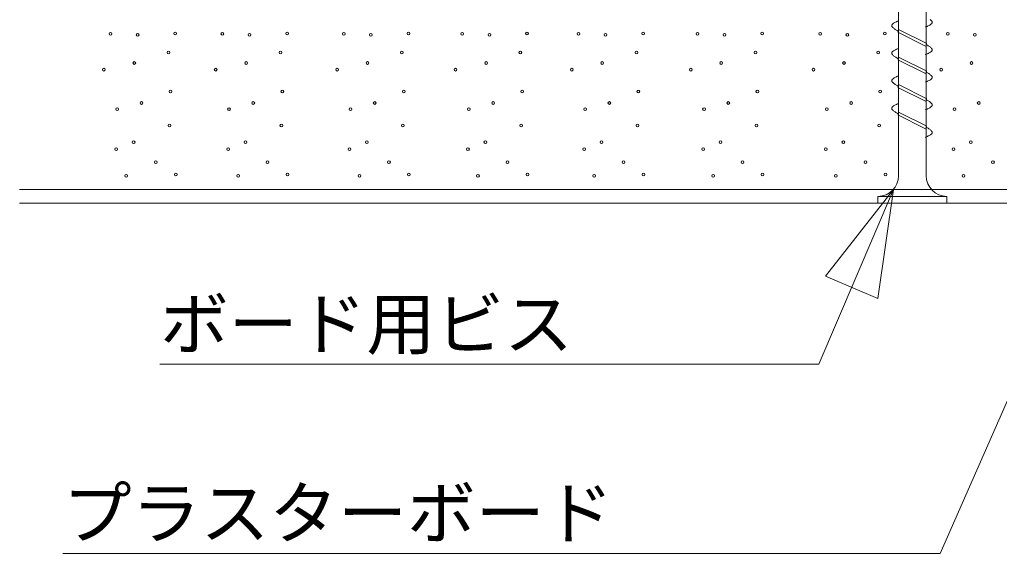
# Model space of a CAD drawing. Units: millimetres on the paper, with parts at other scales. Extents: x -138 to 137, y -97 to 95.
# Drawn here: x 6.38 to 41.97, y -21.05 to -1.68 of the extents above; entities that cross this region are included whole.
import ezdxf
from ezdxf.enums import TextEntityAlignment as Align

# ---------------------------------------------------------------- set-up
doc = ezdxf.new("R2010")
doc.units = ezdxf.units.MM
doc.layers.add('1-0_中心線', color=7, linetype='Continuous', lineweight=18)
doc.layers.add('1-6_文字', color=7, linetype='Continuous', lineweight=18)
doc.styles.add('ＭＳ ゴシック', font='')
doc.styles.get('ＭＳ ゴシック').set_extended_font_data('MS Gothic')

msp = doc.modelspace()

# ---------------------------------------------------------------- linework, layer by layer
at = {"layer": '1-0_中心線'}
for p, q in [((38.308, -7.341), (38.308, 2.407)), ((39.308, 2.407), (39.308, -7.341)), ((38.33, -2.047), (39.33, -2.547)), ((38.285, -2.136), (39.285, -2.636)), ((38.285, -3.136), (39.285, -3.636)), ((38.33, -3.047), (39.33, -3.547)), ((38.285, -4.136), (39.285, -4.636)), ((38.33, -4.047), (39.33, -4.547)), ((38.285, -5.136), (39.285, -5.636)), ((38.33, -5.047), (39.33, -5.547)), ((53.396, -7.841), (6.378, -7.841)), ((40.058, -8.091), (37.558, -8.091)), ((40.058, -8.341), (40.058, -8.091)), ((6.378, -8.341), (53.396, -8.341))]:
    msp.add_line(p, q, dxfattribs=at)
for points in [[(38.308, -1.716), (38.305, -1.718), (38.298, -1.721), (38.286, -1.727), (38.269, -1.734), (38.249, -1.743), (38.225, -1.754), (38.2, -1.767), (38.175, -1.78), (38.15, -1.794), (38.126, -1.808), (38.106, -1.822), (38.09, -1.836), (38.077, -1.849), (38.068, -1.86), (38.063, -1.871), (38.06, -1.879), (38.058, -1.885), (38.058, -1.889), (38.058, -1.89), (38.058, -1.891), (38.058, -1.895), (38.059, -1.902), (38.061, -1.91), (38.065, -1.921), (38.073, -1.934), (38.084, -1.948), (38.099, -1.963), (38.118, -1.98), (38.139, -1.997), (38.163, -2.013), (38.187, -2.029), (38.211, -2.044), (38.233, -2.058), (38.252, -2.07), (38.268, -2.079), (38.28, -2.086), (38.287, -2.09), (38.289, -2.091)], [(39.28, -1.95), (39.282, -1.949), (39.29, -1.946), (39.302, -1.94), (39.318, -1.933), (39.339, -1.923), (39.362, -1.913), (39.387, -1.9), (39.413, -1.887), (39.438, -1.873), (39.461, -1.859), (39.481, -1.845), (39.498, -1.831), (39.51, -1.818), (39.519, -1.806), (39.525, -1.796), (39.528, -1.788), (39.529, -1.782), (39.53, -1.778), (39.53, -1.777), (39.53, -1.775), (39.53, -1.772), (39.529, -1.765), (39.527, -1.757), (39.522, -1.746), (39.515, -1.733), (39.503, -1.719), (39.488, -1.703), (39.47, -1.687), (39.448, -1.67)], [(38.308, -2.716), (38.305, -2.718), (38.298, -2.721), (38.286, -2.727), (38.269, -2.734), (38.249, -2.743), (38.225, -2.754), (38.2, -2.767), (38.175, -2.78), (38.15, -2.794), (38.126, -2.808), (38.106, -2.822), (38.09, -2.836), (38.077, -2.849), (38.068, -2.86), (38.063, -2.871), (38.06, -2.879), (38.058, -2.885), (38.058, -2.889), (38.058, -2.89), (38.058, -2.891), (38.058, -2.895), (38.059, -2.902), (38.061, -2.91), (38.065, -2.921), (38.073, -2.934), (38.084, -2.948), (38.099, -2.963), (38.118, -2.98), (38.139, -2.997), (38.163, -3.013), (38.187, -3.029), (38.211, -3.044), (38.233, -3.058), (38.252, -3.07), (38.268, -3.079), (38.28, -3.086), (38.287, -3.09), (38.289, -3.091)], [(39.28, -2.95), (39.282, -2.949), (39.29, -2.946), (39.302, -2.94), (39.318, -2.933), (39.339, -2.923), (39.362, -2.913), (39.387, -2.9), (39.413, -2.887), (39.438, -2.873), (39.461, -2.859), (39.481, -2.845), (39.498, -2.831), (39.51, -2.818), (39.519, -2.806), (39.525, -2.796), (39.528, -2.788), (39.529, -2.782), (39.53, -2.778), (39.53, -2.777), (39.53, -2.775), (39.53, -2.772), (39.529, -2.765), (39.527, -2.757), (39.522, -2.746), (39.515, -2.733), (39.503, -2.719), (39.488, -2.703), (39.47, -2.687), (39.448, -2.67), (39.424, -2.654), (39.4, -2.637), (39.377, -2.622), (39.355, -2.609), (39.335, -2.597), (39.319, -2.588), (39.308, -2.581), (39.301, -2.577), (39.298, -2.575)], [(38.308, -3.716), (38.305, -3.718), (38.298, -3.721), (38.286, -3.727), (38.269, -3.734), (38.249, -3.743), (38.225, -3.754), (38.2, -3.767), (38.175, -3.78), (38.15, -3.794), (38.126, -3.808), (38.106, -3.822), (38.09, -3.836), (38.077, -3.849), (38.068, -3.86), (38.063, -3.871), (38.06, -3.879), (38.058, -3.885), (38.058, -3.889), (38.058, -3.89), (38.058, -3.891), (38.058, -3.895), (38.059, -3.902), (38.061, -3.91), (38.065, -3.921), (38.073, -3.934), (38.084, -3.948), (38.099, -3.963), (38.118, -3.98), (38.139, -3.997), (38.163, -4.013), (38.187, -4.029), (38.211, -4.044), (38.233, -4.058), (38.252, -4.07), (38.268, -4.079), (38.28, -4.086), (38.287, -4.09), (38.289, -4.091)], [(39.28, -3.95), (39.282, -3.949), (39.29, -3.946), (39.302, -3.94), (39.318, -3.933), (39.339, -3.923), (39.362, -3.913), (39.387, -3.9), (39.413, -3.887), (39.438, -3.873), (39.461, -3.859), (39.481, -3.845), (39.498, -3.831), (39.51, -3.818), (39.519, -3.806), (39.525, -3.796), (39.528, -3.788), (39.529, -3.782), (39.53, -3.778), (39.53, -3.777), (39.53, -3.775), (39.53, -3.772), (39.529, -3.765), (39.527, -3.757), (39.522, -3.746), (39.515, -3.733), (39.503, -3.719), (39.488, -3.703), (39.47, -3.687), (39.448, -3.67), (39.424, -3.654), (39.4, -3.637), (39.377, -3.622), (39.355, -3.609), (39.335, -3.597), (39.319, -3.588), (39.308, -3.581), (39.301, -3.577), (39.298, -3.575)], [(39.28, -4.95), (39.282, -4.949), (39.29, -4.946), (39.302, -4.94), (39.318, -4.933), (39.339, -4.923), (39.362, -4.913), (39.387, -4.9), (39.413, -4.887), (39.438, -4.873), (39.461, -4.859), (39.481, -4.845), (39.498, -4.831), (39.51, -4.818), (39.519, -4.806), (39.525, -4.796), (39.528, -4.788), (39.529, -4.782), (39.53, -4.778), (39.53, -4.777), (39.53, -4.775), (39.53, -4.772), (39.529, -4.765), (39.527, -4.757), (39.522, -4.746), (39.515, -4.733), (39.503, -4.719), (39.488, -4.703), (39.47, -4.687), (39.448, -4.67), (39.424, -4.654), (39.4, -4.637), (39.377, -4.622), (39.355, -4.609), (39.335, -4.597), (39.319, -4.588), (39.308, -4.581), (39.301, -4.577), (39.298, -4.575)], [(38.308, -4.716), (38.305, -4.718), (38.298, -4.721), (38.286, -4.727), (38.269, -4.734), (38.249, -4.743), (38.225, -4.754), (38.2, -4.767), (38.175, -4.78), (38.15, -4.794), (38.126, -4.808), (38.106, -4.822), (38.09, -4.836), (38.077, -4.849), (38.068, -4.86), (38.063, -4.871), (38.06, -4.879), (38.058, -4.885), (38.058, -4.889), (38.058, -4.89), (38.058, -4.891), (38.058, -4.895), (38.059, -4.902), (38.061, -4.91), (38.065, -4.921), (38.073, -4.934), (38.084, -4.948), (38.099, -4.963), (38.118, -4.98), (38.139, -4.997), (38.163, -5.013), (38.187, -5.029), (38.211, -5.044), (38.233, -5.058), (38.252, -5.07), (38.268, -5.079), (38.28, -5.086), (38.287, -5.09), (38.289, -5.091)], [(39.28, -5.95), (39.282, -5.949), (39.29, -5.946), (39.302, -5.94), (39.318, -5.933), (39.339, -5.923), (39.362, -5.913), (39.387, -5.9), (39.413, -5.887), (39.438, -5.873), (39.461, -5.859), (39.481, -5.845), (39.498, -5.831), (39.51, -5.818), (39.519, -5.806), (39.525, -5.796), (39.528, -5.788), (39.529, -5.782), (39.53, -5.778), (39.53, -5.777), (39.53, -5.775), (39.53, -5.772), (39.529, -5.765), (39.527, -5.757), (39.522, -5.746), (39.515, -5.733), (39.503, -5.719), (39.488, -5.703), (39.47, -5.687), (39.448, -5.67), (39.424, -5.654), (39.4, -5.637), (39.377, -5.622), (39.355, -5.609), (39.335, -5.597), (39.319, -5.588), (39.308, -5.581), (39.301, -5.577), (39.298, -5.575)], [(40.058, -8.341), (37.558, -8.341), (37.558, -8.091)]]:
    msp.add_lwpolyline(points, dxfattribs=at)
for centre in [(12.032, -2.178), (16.095, -2.178), (20.504, -2.178), (24.809, -2.178), (29.027, -2.178), (33.35, -2.178), (37.811, -2.178), (9.68, -2.195), (10.666, -2.229), (13.743, -2.195), (14.729, -2.229), (18.152, -2.195), (19.138, -2.229), (22.457, -2.195), (23.443, -2.229), (26.676, -2.195), (27.661, -2.229), (30.998, -2.195), (31.984, -2.229), (35.459, -2.195), (36.445, -2.229), (40.093, -2.195), (41.078, -2.229), (11.789, -2.869), (15.853, -2.869), (20.261, -2.869), (24.567, -2.869), (28.785, -2.869), (33.108, -2.869), (37.569, -2.869), (10.545, -3.25), (14.608, -3.25), (19.017, -3.25), (23.322, -3.25), (27.54, -3.25), (31.863, -3.25), (36.324, -3.25), (40.957, -3.25), (9.438, -3.492), (13.501, -3.492), (17.91, -3.492), (22.215, -3.492), (26.434, -3.492), (30.756, -3.492), (35.217, -3.492), (39.851, -3.492), (11.859, -4.287), (15.922, -4.287), (20.331, -4.287), (24.636, -4.287), (28.854, -4.287), (33.177, -4.287), (37.638, -4.287), (9.922, -4.927), (10.804, -4.702), (13.985, -4.927), (14.867, -4.702), (18.394, -4.927), (19.276, -4.702), (22.699, -4.927), (23.581, -4.702), (26.918, -4.927), (27.8, -4.702), (31.24, -4.927), (32.122, -4.702), (35.701, -4.927), (36.583, -4.702), (40.335, -4.927), (41.217, -4.702), (11.824, -5.515), (15.887, -5.515), (20.296, -5.515), (24.601, -5.515), (28.82, -5.515), (33.142, -5.515), (37.603, -5.515), (9.888, -6.379), (10.52, -6.124), (13.951, -6.379), (14.583, -6.124), (18.36, -6.379), (18.992, -6.124), (22.665, -6.379), (23.297, -6.124), (26.883, -6.379), (27.516, -6.124), (31.206, -6.379), (31.838, -6.124), (35.667, -6.379), (36.299, -6.124), (40.3, -6.379), (40.933, -6.124), (11.323, -6.846), (15.386, -6.846), (19.795, -6.846), (24.1, -6.846), (28.318, -6.846), (32.641, -6.846), (37.102, -6.846), (41.735, -6.846), (10.251, -7.347), (12.049, -7.295), (14.314, -7.347), (16.112, -7.295), (18.723, -7.347), (20.521, -7.295), (23.028, -7.347), (24.826, -7.295), (27.247, -7.347), (29.045, -7.295), (31.569, -7.347), (33.367, -7.295), (36.03, -7.347), (37.828, -7.295), (40.663, -7.347)]:
    msp.add_circle(centre, 0.05, dxfattribs=at)
for centre, start, end in [((37.558, -7.341), 270, 0), ((40.058, -7.341), 180, 270)]:
    msp.add_arc(centre, 0.75, start, end, dxfattribs=at)
at = {"layer": '1-6_文字'}
for p, q in [((38.117, -7.841), (35.646, -10.987)), ((38.117, -7.841), (37.55, -11.801)), ((37.55, -11.801), (35.646, -10.987))]:
    msp.add_line(p, q, dxfattribs=at)
for points in [[(46.661, -5.515), (39.818, -21.05), (7.947, -21.05)], [(38.117, -7.841), (35.405, -14.186), (11.477, -14.186)]]:
    msp.add_lwpolyline(points, dxfattribs=at)

# ---------------------------------------------------------------- texts
at = {"layer": '1-6_文字', "color": 4, "style": 'ＭＳ ゴシック'}
for s, p in [('ボード用ビス', (11.477, -14.186)), ('プラスターボード', (7.947, -21.05))]:
    msp.add_text(s, height=1.833, dxfattribs=at).set_placement(p, align=Align.BOTTOM_LEFT)

doc.saveas('drawing.dxf')
